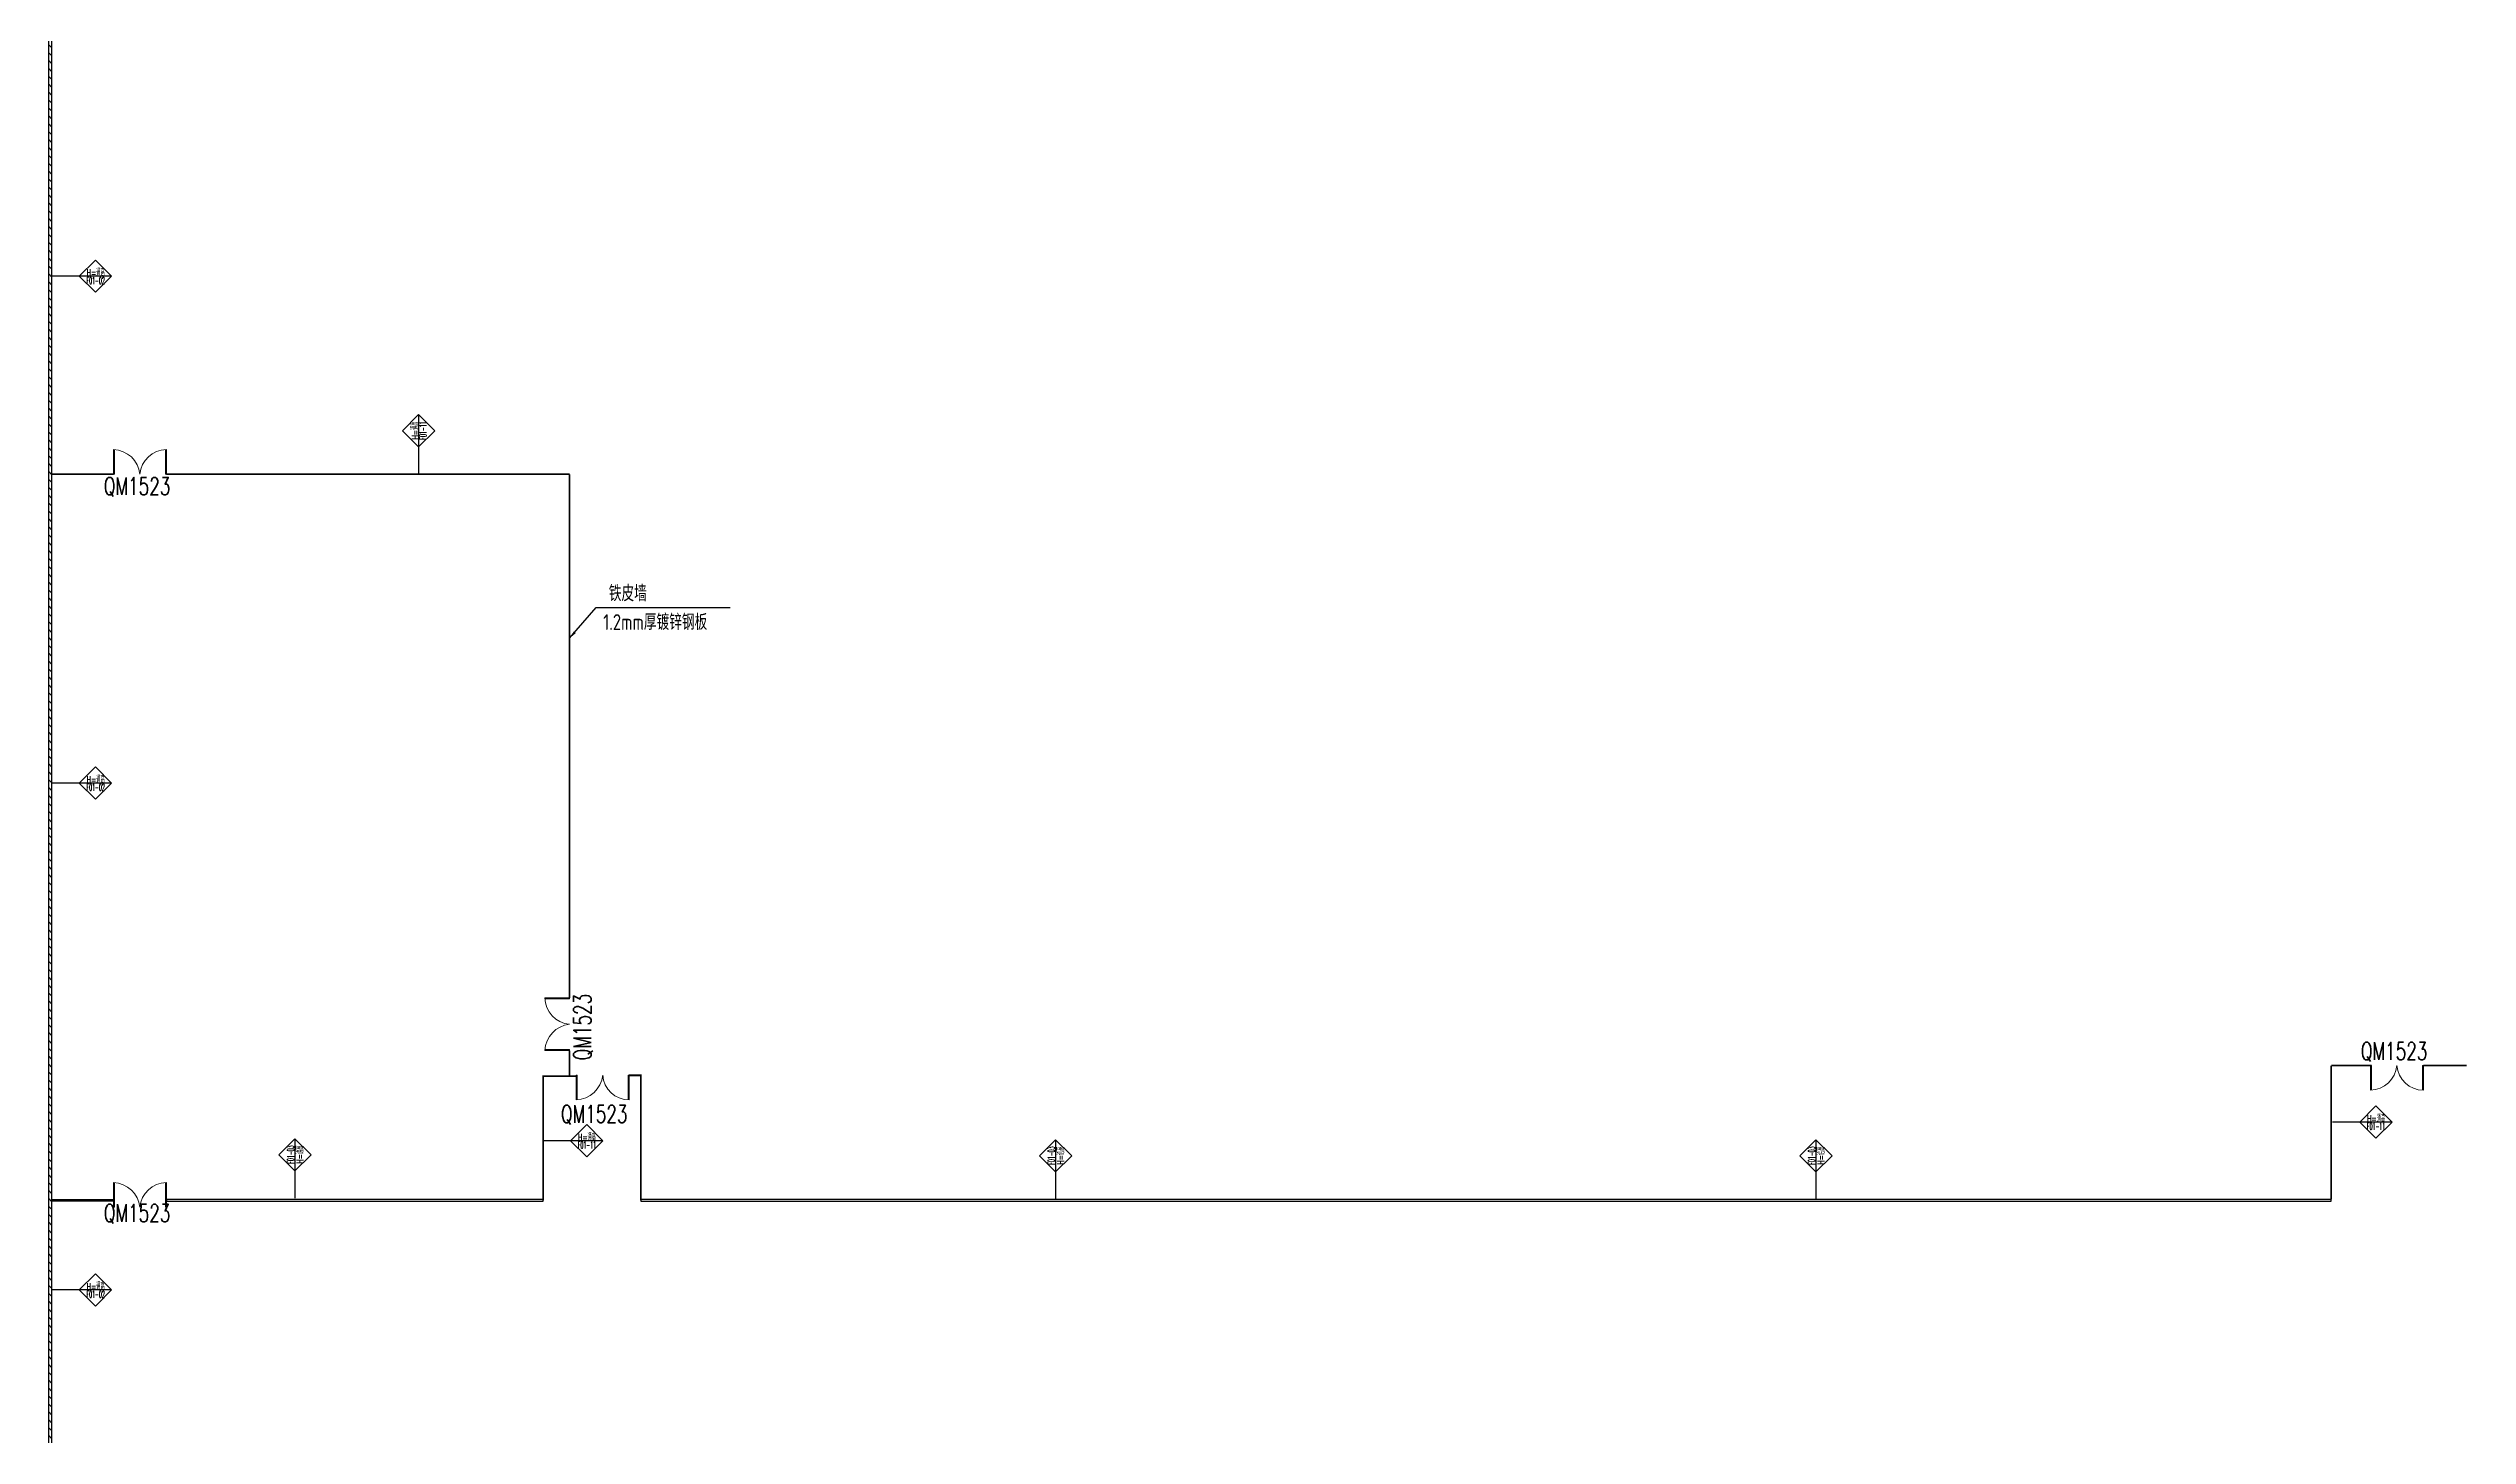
# Model space of a CAD drawing. Header units: millimetres. Extents: x 200 to 469217, y 140 to 158400.
# Drawn here: x 200 to 68894, y 39912 to 79325 of the extents above; entities that cross this region are included whole.
import ezdxf
from ezdxf.enums import TextEntityAlignment as Align

# ---------------------------------------------------------------- set-up
doc = ezdxf.new("R2010")
doc.units = ezdxf.units.MM
for name, color, linetype in [('0-A-标注', 53, 'Continuous'), ('K-CEIL-DIV-Ceiling to Roof', 210, 'Continuous'), ('K-PART-TEXT', 4, 'Continuous'), ('K-PART-WALL-50mm-非抗', 130, 'Continuous'), ('K-PART-WALL-INS', 10, 'Continuous')]:
    doc.layers.add(name, color=color, linetype=linetype)
doc.layers.add('A-DOOR-IDEN', color=53, linetype='Continuous', lineweight=9)
doc.layers.add('K-PART-DOOR', color=53, linetype='Continuous', lineweight=18)
doc.styles.add('EDRI-COM', font='tssdeng.shx', dxfattribs={"width": 0.8, "bigfont": 'hztxt.shx'})
doc.styles.add('RomanD_1', font='romand__.ttf', dxfattribs={"width": 0.7, "height": 500})
doc.styles.add('Romans', font='romans.shx', dxfattribs={"width": 0.8, "bigfont": 'gbhzfs.shx'})
doc.dimstyles.new('MW_DIM_TICK_035_150', dxfattribs={"dimscale": 150, "dimtxt": 3, "dimasz": 1.5, "dimexe": 1.6, "dimexo": 0.825, "dimgap": 1, "dimtad": 1, "dimdec": 0, "dimzin": 12, "dimdsep": 46, "dimtxsty": 'EDRI-COM', "dimblk": 'ARCHTICK', "dimcen": 1, "dimclrd": 256, "dimclre": 256, "dimclrt": 256, "dimadec": 0, "dimazin": 3, "dimtfac": 1, "dimtdec": 0, "dimtix": 1, "dimtmove": 2, "dimatfit": 1, "dimfxl": 1.25, "dimtolj": 1, "dimtzin": 0, "dimlwd": -1, "dimlwe": -1, "dimarcsym": 1})

# ---------------------------------------------------------------- blocks, each defined once
blk = doc.blocks.new('1523')
blk.add_lwpolyline([(19448, 117148), (19448, 116448, -0.37346), (18698, 117148, -0.387008), (17948, 116448), (17948, 117148)], format="xyb")
for points in [[(17976, 117148), (17948, 117148)], [(17976, 117148), (17976, 116452)], [(19420, 117148), (19420, 116452)], [(19420, 117148), (19448, 117148)]]:
    blk.add_lwpolyline(points)
blk = doc.blocks.new('2AHC-3.1')
for points in [[(0, 458), (-458, 0), (0, -458), (458, 0), (0, 458)], [(-458, 0), (458, 0)], [(458, 0), (1236, 0)]]:
    blk.add_lwpolyline(points)
at = {"ltscale": 0.7, "style": 'Romans', "width": 0.6}
for tag, p in [('2AHC', (-7, 123)), ('H3.1', (-7, -121))]:
    blk.add_attdef(tag, text='', height=200, dxfattribs=at).set_placement(p, align=Align.MIDDLE)
blk = doc.blocks.new('_ArchTick')
at = {"color": 0, "linetype": 'ByBlock', "const_width": 0.4}
blk.add_lwpolyline([(-0.5, -0.5), (0.5, 0.5)], dxfattribs=at)

msp = doc.modelspace()

# ---------------------------------------------------------------- hatches: boundary and pattern name
at = {"layer": 'K-PART-WALL-INS', "linetype": 'Continuous'}
h = msp.add_hatch(dxfattribs=at)
h.set_pattern_fill('ANSI31', color=256, scale=50, angle=90)
h.set_pattern_definition([(135, (147800, 129850), (-112.2532, -112.2532), [])])
h.paths.add_polyline_path([(300, 600), (300, 157800), (200, 157800), (200, 600)])

# ---------------------------------------------------------------- linework, layer by layer
at = {"layer": 'K-CEIL-DIV-Ceiling to Roof', "const_width": 50}
for points in [[(300, 67225), (2050, 67225)], [(3550, 67225), (15000, 67225)], [(15000, 52350), (15000, 54991), (15000, 54991), (15000, 67225)], [(14250, 46600), (14250, 50125), (15000, 50125), (15000, 50850)], [(15189, 50125), (14250, 50125)], [(16689, 50150), (17025, 50150), (17025, 46600)], [(65020, 50425), (66166, 50425)], [(65020, 46625), (65020, 50425)], [(68869, 50425), (67638, 50425)]]:
    msp.add_lwpolyline(points, dxfattribs=at)
at = {"layer": 'K-PART-WALL-50mm-非抗'}
for points in [[(2050, 46575), (300, 46575), (300, 46625), (2050, 46625)], [(3550, 46575), (14250, 46575), (14250, 46625), (3550, 46625)], [(17025, 46575), (65020, 46575), (65020, 46625), (17025, 46625)]]:
    msp.add_lwpolyline(points, close=True, dxfattribs=at)
at = {"layer": 'K-PART-WALL-INS', "linetype": 'Continuous'}
msp.add_lwpolyline([(300, 600), (300, 157800), (200, 157800), (200, 600)], close=True, dxfattribs=at)

# ---------------------------------------------------------------- block references
at = {"layer": '0-A-标注'}
ref = msp.add_blockref('2AHC-3.1', (1536, 72853), dxfattribs=dict(at, rotation=180))
ref.add_attrib('H3.1', 'H=通高', dxfattribs={"layer": '0', "ltscale": 0.7, "height": 200, "style": 'Romans', "width": 0.6}).set_placement((1542, 72974), align=Align.MIDDLE)
ref.add_attrib('2AHC', 'F01-02', dxfattribs={"layer": '0', "ltscale": 0.7, "height": 200, "style": 'Romans', "width": 0.4}).set_placement((1542, 72729), align=Align.MIDDLE)
ref = msp.add_blockref('2AHC-3.1', (10712, 68461), dxfattribs=dict(at, rotation=270))
ref.add_attrib('H3.1', 'H=通高', dxfattribs={"layer": '0', "ltscale": 0.7, "height": 200, "rotation": 90, "style": 'Romans', "width": 0.6}).set_placement((10590, 68468), align=Align.MIDDLE)
ref.add_attrib('2AHC', 'F01-11', dxfattribs={"layer": '0', "ltscale": 0.7, "height": 200, "rotation": 90, "style": 'Romans', "width": 0.4}).set_placement((10835, 68468), align=Align.MIDDLE)
ref = msp.add_blockref('2AHC-3.1', (1536, 58453), dxfattribs=dict(at, rotation=180))
ref.add_attrib('H3.1', 'H=通高', dxfattribs={"layer": '0', "ltscale": 0.7, "height": 200, "style": 'Romans', "width": 0.6}).set_placement((1542, 58574), align=Align.MIDDLE)
ref.add_attrib('2AHC', 'F01-02', dxfattribs={"layer": '0', "ltscale": 0.7, "height": 200, "style": 'Romans', "width": 0.4}).set_placement((1542, 58329), align=Align.MIDDLE)
ref = msp.add_blockref('2AHC-3.1', (66290, 48822), dxfattribs=dict(at, rotation=180))
ref.add_attrib('H3.1', 'H=通高', dxfattribs={"layer": '0', "ltscale": 0.7, "height": 200, "style": 'Romans', "width": 0.6}).set_placement((66296, 48943), align=Align.MIDDLE)
ref.add_attrib('2AHC', 'F01-11', dxfattribs={"layer": '0', "ltscale": 0.7, "height": 200, "style": 'Romans', "width": 0.4}).set_placement((66296, 48699), align=Align.MIDDLE)
ref = msp.add_blockref('2AHC-3.1', (7200, 47891), dxfattribs=dict(at, xscale=-1.000000000000003, rotation=90))
ref.add_attrib('H3.1', 'H=通高', dxfattribs={"layer": '0', "ltscale": 0.7, "height": 200, "rotation": 90, "style": 'Romans', "width": 0.6}).set_placement((7321, 47897), align=Align.MIDDLE)
ref.add_attrib('2AHC', 'F01-03', dxfattribs={"layer": '0', "ltscale": 0.7, "height": 200, "rotation": 90, "style": 'Romans', "width": 0.4}).set_placement((7077, 47897), align=Align.MIDDLE)
ref = msp.add_blockref('2AHC-3.1', (15486, 48290), dxfattribs=dict(at, rotation=180))
ref.add_attrib('H3.1', 'H=通高', dxfattribs={"layer": '0', "ltscale": 0.7, "height": 200, "style": 'Romans', "width": 0.6}).set_placement((15492, 48411), align=Align.MIDDLE)
ref.add_attrib('2AHC', 'F01-11', dxfattribs={"layer": '0', "ltscale": 0.7, "height": 200, "style": 'Romans', "width": 0.4}).set_placement((15492, 48167), align=Align.MIDDLE)
ref = msp.add_blockref('2AHC-3.1', (28800, 47861), dxfattribs=dict(at, xscale=-1.000000000000003, rotation=90))
ref.add_attrib('H3.1', 'H=通高', dxfattribs={"layer": '0', "ltscale": 0.7, "height": 200, "rotation": 90, "style": 'Romans', "width": 0.6}).set_placement((28921, 47867), align=Align.MIDDLE)
ref.add_attrib('2AHC', 'F01-03', dxfattribs={"layer": '0', "ltscale": 0.7, "height": 200, "rotation": 90, "style": 'Romans', "width": 0.4}).set_placement((28677, 47867), align=Align.MIDDLE)
ref = msp.add_blockref('2AHC-3.1', (50390, 47861), dxfattribs=dict(at, xscale=-1.000000000000003, rotation=90))
ref.add_attrib('H3.1', 'H=通高', dxfattribs={"layer": '0', "ltscale": 0.7, "height": 200, "rotation": 90, "style": 'Romans', "width": 0.6}).set_placement((50511, 47867), align=Align.MIDDLE)
ref.add_attrib('2AHC', 'F01-03', dxfattribs={"layer": '0', "ltscale": 0.7, "height": 200, "rotation": 90, "style": 'Romans', "width": 0.4}).set_placement((50267, 47867), align=Align.MIDDLE)
ref = msp.add_blockref('2AHC-3.1', (1536, 44053), dxfattribs=dict(at, rotation=180))
ref.add_attrib('H3.1', 'H=通高', dxfattribs={"layer": '0', "ltscale": 0.7, "height": 200, "style": 'Romans', "width": 0.6}).set_placement((1542, 44174), align=Align.MIDDLE)
ref.add_attrib('2AHC', 'F01-02', dxfattribs={"layer": '0', "ltscale": 0.7, "height": 200, "style": 'Romans', "width": 0.4}).set_placement((1542, 43929), align=Align.MIDDLE)
at = {"layer": 'K-PART-DOOR', "linetype": 'ByBlock'}
for p, rotation in [((21498, 184374), 180), ((-102148, 70298), 270), ((21498, 163548), 180)]:
    msp.add_blockref('1523', p, dxfattribs=dict(at, rotation=rotation))
at = {"layer": 'K-PART-DOOR', "linetype": 'ByBlock', "xscale": -1}
for p in [(34637, -66998), (85586, -66723)]:
    msp.add_blockref('1523', p, dxfattribs=at)

# ---------------------------------------------------------------- texts
at = {"layer": 'A-DOOR-IDEN', "char_height": 500, "width": 2637.55, "style": 'RomanD_1'}
for insert, attachment_point in [((1774, 67137), 1), ((65862, 50539), 7), ((14754, 49301), 1), ((1774, 46486), 1)]:
    msp.add_mtext('QM1523', dxfattribs=dict(at, insert=insert, attachment_point=attachment_point))
at = {"layer": 'A-DOOR-IDEN', "insert": (15114, 50574), "char_height": 500, "width": 2637.55, "attachment_point": 1, "rotation": 90, "style": 'RomanD_1'}
msp.add_mtext('QM1523', dxfattribs=at)
at = {"layer": 'K-PART-TEXT', "style": 'EDRI-COM', "width": 0.8}
for s, p in [('铁皮墙', (16113, 63615)), ('1.2mm厚镀锌钢板', (15955, 62801))]:
    msp.add_text(s, height=450, dxfattribs=at).set_placement(p)

# ---------------------------------------------------------------- leaders
at = {"layer": 'K-PART-TEXT'}
msp.add_leader([(15000, 62566), (15757, 63438), (19560, 63438)], dimstyle='MW_DIM_TICK_035_150', override={"dimgap": 1, "dimtad": 1}, dxfattribs=at)

doc.saveas('drawing.dxf')
